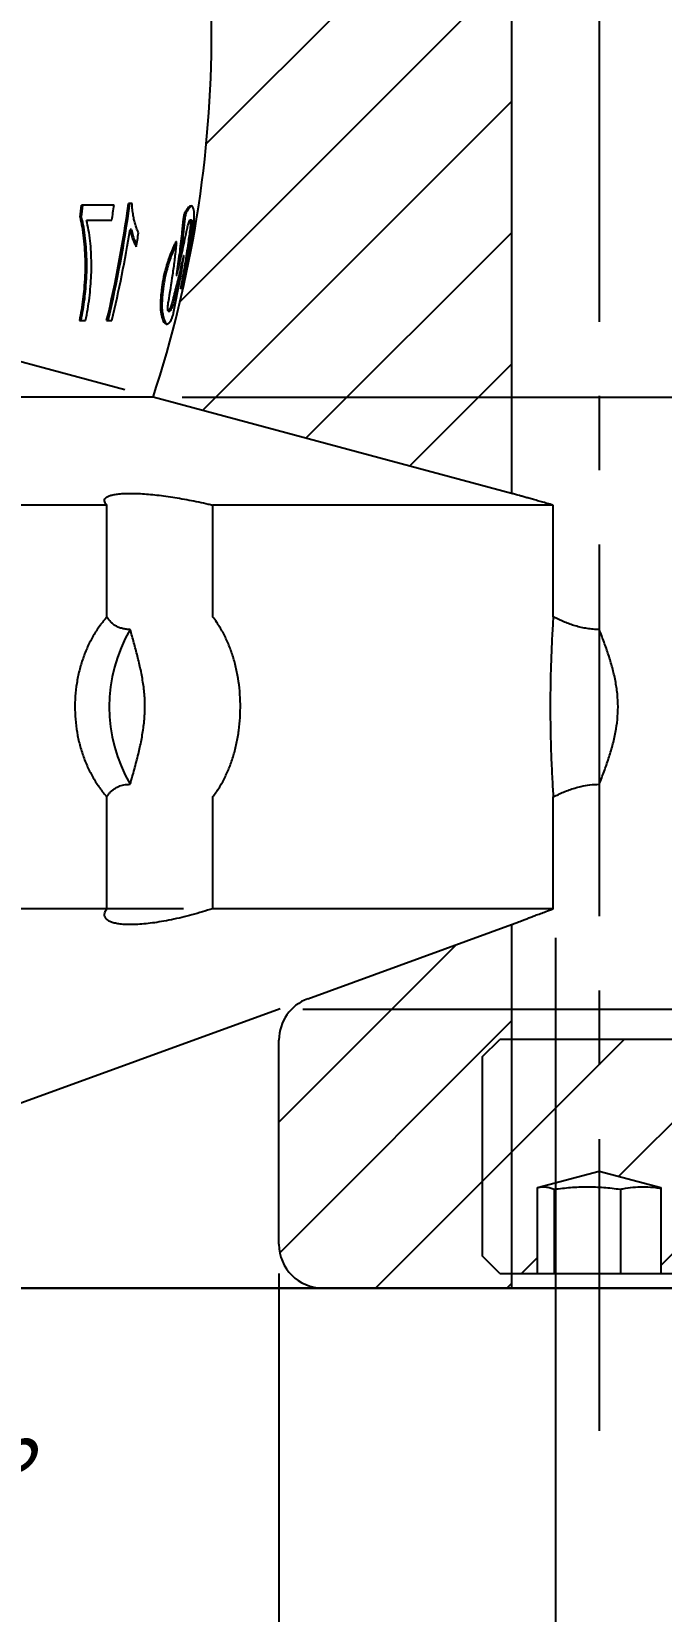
# Model space of a CAD drawing. Header units: millimetres. Extents: x 8 to 867, y 8 to 585.
# Drawn here: x 382.3 to 403.8, y 149.5 to 203.5 of the extents above; entities that cross this region are included whole.
import ezdxf

# ---------------------------------------------------------------- set-up
doc = ezdxf.new("R2010")
doc.units = ezdxf.units.MM
doc.linetypes.add('CENTERX2', pattern=[20.32, 12.7, -2.54, 2.54, -2.54])
for name, color, linetype in [('CENTERLINE', 4, 'CENTERX2'), ('DIMENSIONS', 2, 'Continuous'), ('HATCH', 3, 'Continuous')]:
    doc.layers.add(name, color=color, linetype=linetype)
doc.layers.add('OUTLINE', color=7, linetype='Continuous', lineweight=25)
doc.styles.add('SLDTEXTSTYLE0', font='TXT', dxfattribs={"width": 0.75})
doc.dimstyles.new('SLDDIMSTYLE12', dxfattribs={"dimtxt": 3.5, "dimasz": 2, "dimexe": 0, "dimexo": 0.0625, "dimgap": 0.875, "dimtad": 1, "dimrnd": 1e-09, "dimzin": 12, "dimdsep": 46, "dimtxsty": 'SLDTEXTSTYLE0', "dimsah": 1, "dimcen": 0.09, "dimadec": 0, "dimazin": 3, "dimtol": 1, "dimtp": 0.02, "dimtfac": 1, "dimtofl": 0, "dimtmove": 0, "dimatfit": 3, "dimfxl": 0, "dimfrac": 2, "dimtolj": 1, "dimarcsym": 0})
doc.dimstyles.new('SLDDIMSTYLE14', dxfattribs={"dimtxt": 3.5, "dimasz": 2, "dimexe": 0, "dimexo": 0.0625, "dimgap": 0.875, "dimtad": 1, "dimdec": 1, "dimrnd": 1e-09, "dimzin": 12, "dimdsep": 46, "dimtxsty": 'SLDTEXTSTYLE0', "dimsah": 1, "dimcen": 0.09, "dimadec": 0, "dimazin": 3, "dimtol": 1, "dimtp": 0.02, "dimtm": 0.02, "dimtfac": 1, "dimtofl": 0, "dimtmove": 0, "dimatfit": 3, "dimfxl": 0, "dimfrac": 2, "dimtolj": 1, "dimarcsym": 0})
doc.dimstyles.new('SLDDIMSTYLE2', dxfattribs={"dimtxt": 3.5, "dimasz": 2, "dimexe": 0, "dimexo": 0.0625, "dimgap": 0.875, "dimtad": 1, "dimrnd": 1e-09, "dimzin": 12, "dimdsep": 46, "dimtxsty": 'SLDTEXTSTYLE0', "dimsah": 1, "dimcen": 0.09, "dimadec": 0, "dimazin": 3, "dimtfac": 1, "dimtofl": 0, "dimtmove": 0, "dimatfit": 3, "dimfxl": 0, "dimfrac": 2, "dimtolj": 1, "dimtzin": 12, "dimarcsym": 0})
doc.dimstyles.new('SLDDIMSTYLE3', dxfattribs={"dimtxt": 3.5, "dimasz": 2, "dimexe": 0, "dimexo": 0.0625, "dimgap": 0.875, "dimtad": 1, "dimrnd": 1e-09, "dimzin": 12, "dimdsep": 46, "dimtxsty": 'SLDTEXTSTYLE0', "dimsah": 1, "dimcen": 0.09, "dimadec": 0, "dimazin": 3, "dimtol": 1, "dimtp": 0.05, "dimtm": 0.05, "dimtfac": 1, "dimtofl": 0, "dimtmove": 0, "dimatfit": 3, "dimfxl": 0, "dimfrac": 2, "dimtolj": 1, "dimarcsym": 0})
doc.dimstyles.new('SLDDIMSTYLE9', dxfattribs={"dimtxt": 3.5, "dimasz": 2, "dimexe": 0, "dimexo": 0.0625, "dimgap": 0.875, "dimtad": 1, "dimdec": 4, "dimzin": 12, "dimdsep": 46, "dimtxsty": 'SLDTEXTSTYLE0', "dimsah": 1, "dimcen": 0.09, "dimazin": 3, "dimtfac": 1, "dimtofl": 0, "dimtmove": 0, "dimatfit": 3, "dimfxl": 0, "dimfrac": 2, "dimtolj": 1, "dimtzin": 12, "dimarcsym": 0})

# ---------------------------------------------------------------- blocks, each defined once
blk = doc.blocks.new('_D_19')
at = {"layer": 'DIMENSIONS'}
for p, q in [((398.521, 191.029), (473.701, 191.029)), ((471.701, 160.579), (471.701, 191.029)), ((431.209, 160.579), (473.701, 160.579))]:
    blk.add_line(p, q, dxfattribs=at)
for points in [[(471.701, 191.029), (471.201, 189.029), (472.201, 189.029)], [(471.701, 160.579), (472.201, 162.579), (471.201, 162.579)]]:
    blk.add_solid(points, dxfattribs=at)
at = {"layer": 'DIMENSIONS', "attachment_point": 1, "rotation": 90, "style": 'SLDTEXTSTYLE0'}
for s, insert, char_height in [('0,02', (464.238, 179.86), 2.5), ('0', (468.202, 179.86), 2.5), ('+', (464.238, 177.842), 2.5), ('30,45', (467.19, 165.284), 3.5)]:
    blk.add_mtext(s, dxfattribs=dict(at, insert=insert, char_height=char_height))
blk = doc.blocks.new('_D_20')
at = {"layer": 'DIMENSIONS'}
for p, q in [((391.581, 170.109), (465.701, 170.109)), ((463.701, 170.109), (463.701, 160.579)), ((355.209, 160.579), (465.701, 160.579)), ((463.701, 160.579), (463.701, 139.248))]:
    blk.add_line(p, q, dxfattribs=at)
for points in [[(463.701, 170.109), (463.201, 168.109), (464.201, 168.109)], [(463.701, 160.579), (464.201, 162.579), (463.201, 162.579)]]:
    blk.add_solid(points, dxfattribs=at)
at = {"layer": 'DIMENSIONS', "attachment_point": 1, "rotation": 90, "style": 'SLDTEXTSTYLE0'}
for s, insert, char_height in [('0,02', (456.238, 152.825), 2.5), ('0', (460.202, 152.825), 2.5), ('+', (456.238, 150.807), 2.5), ('9,53', (459.19, 140.836), 3.5)]:
    blk.add_mtext(s, dxfattribs=dict(at, insert=insert, char_height=char_height))
blk = doc.blocks.new('_D_23')
at = {"layer": 'DIMENSIONS'}
for p, q in [((317.659, 161.079), (317.659, 140.12)), ((390.759, 161.079), (390.759, 140.12)), ((317.659, 142.12), (390.759, 142.12))]:
    blk.add_line(p, q, dxfattribs=at)
for points in [[(317.659, 142.12), (319.659, 141.62), (319.659, 142.62)], [(390.759, 142.12), (388.759, 142.62), (388.759, 141.62)]]:
    blk.add_solid(points, dxfattribs=at)
at = {"layer": 'DIMENSIONS', "attachment_point": 1, "style": 'SLDTEXTSTYLE0'}
for s, insert, char_height in [('%%c', (342.44, 146.632), 3.5), ('73,1', (347.715, 146.632), 3.5), ('±0,02', (358.055, 145.619), 2.5)]:
    blk.add_mtext(s, dxfattribs=dict(at, insert=insert, char_height=char_height))
blk = doc.blocks.new('_D_28')
at = {"layer": 'DIMENSIONS'}
for p, q in [((308.209, 172.548), (308.209, 131.355)), ((400.209, 172.548), (400.209, 131.355)), ((308.209, 133.355), (400.209, 133.355))]:
    blk.add_line(p, q, dxfattribs=at)
for points in [[(308.209, 133.355), (310.209, 132.855), (310.209, 133.855)], [(400.209, 133.355), (398.209, 133.855), (398.209, 132.855)]]:
    blk.add_solid(points, dxfattribs=at)
at = {"layer": 'DIMENSIONS', "char_height": 3.5, "attachment_point": 1, "style": 'SLDTEXTSTYLE0'}
for s, insert in [('%%c', (348.987, 137.866)), ('92', (354.263, 137.866))]:
    blk.add_mtext(s, dxfattribs=dict(at, insert=insert))
blk = doc.blocks.new('_D_30')
at = {"layer": 'DIMENSIONS'}
for p, q in [((435.589, 429.833), (473.701, 429.833)), ((471.701, 429.833), (471.701, 191.029)), ((387.456, 191.029), (473.701, 191.029))]:
    blk.add_line(p, q, dxfattribs=at)
for points in [[(471.701, 429.833), (471.201, 427.833), (472.201, 427.833)], [(471.701, 191.029), (472.201, 193.029), (471.201, 193.029)]]:
    blk.add_solid(points, dxfattribs=at)
at = {"layer": 'DIMENSIONS', "attachment_point": 1, "rotation": 90, "style": 'SLDTEXTSTYLE0'}
for s, insert, char_height in [('±0,05', (468.202, 312.933), 2.5), ('238,8', (467.19, 300.006), 3.5)]:
    blk.add_mtext(s, dxfattribs=dict(at, insert=insert, char_height=char_height))
blk = doc.blocks.new('_D_38')
at = {"layer": 'DIMENSIONS'}
for p, q in [((278.209, 162.579), (278.209, 120.231)), ((430.209, 162.579), (430.209, 120.231)), ((278.209, 122.231), (430.209, 122.231))]:
    blk.add_line(p, q, dxfattribs=at)
for points in [[(278.209, 122.231), (280.209, 121.731), (280.209, 122.731)], [(430.209, 122.231), (428.209, 122.731), (428.209, 121.731)]]:
    blk.add_solid(points, dxfattribs=at)
at = {"layer": 'DIMENSIONS', "char_height": 3.5, "attachment_point": 1, "style": 'SLDTEXTSTYLE0'}
for s, insert in [('%%c', (347.694, 126.743)), ('152', (352.969, 126.743))]:
    blk.add_mtext(s, dxfattribs=dict(at, insert=insert))
blk = doc.blocks.new('_D_42')
at = {"layer": 'DIMENSIONS'}
for p, q in [((387.493, 173.548), (368.208, 173.548)), ((390.806, 170.126), (370.138, 162.603))]:
    blk.add_line(p, q, dxfattribs=at)
for start, end in [(180, 200), (200, 229.9167)]:
    blk.add_arc((400.209, 173.548), 30, start, end, dxfattribs=at)
for points in [[(370.208, 173.548), (369.775, 171.533), (370.775, 171.566)], [(372.018, 163.288), (371.872, 165.344), (370.921, 165.033)]]:
    blk.add_solid(points, dxfattribs=at)
at = {"layer": 'DIMENSIONS', "insert": (379.226, 158.656), "char_height": 3.5, "attachment_point": 1, "rotation": 313.2257, "style": 'SLDTEXTSTYLE0'}
blk.add_mtext('20°', dxfattribs=at)
blk = doc.blocks.new('_D_45')
at = {"layer": 'DIMENSIONS'}
blk.add_line((385.49, 191.288), (363.906, 197.071), dxfattribs=at)
for start, end in [(137.3608, 165), (165, 180)]:
    blk.add_arc((386.456, 191.029), 21.345, start, end, dxfattribs=at)
for points in [[(365.838, 196.553), (364.922, 194.706), (365.899, 194.493)], [(365.11, 191.029), (365.703, 193.003), (364.704, 193.05)]]:
    blk.add_solid(points, dxfattribs=at)
at = {"layer": 'DIMENSIONS', "insert": (362.907, 202.274), "char_height": 3.5, "attachment_point": 1, "rotation": 56.7236, "style": 'SLDTEXTSTYLE0'}
blk.add_mtext('15°', dxfattribs=at)

msp = doc.modelspace()

# ---------------------------------------------------------------- hatches: boundary and pattern name
at = {"layer": 'HATCH'}
h = msp.add_hatch(dxfattribs=at)
h.set_pattern_fill('ANSI31', color=256, angle=3e-322, style=0)
edge = h.paths.add_edge_path(flags=0)
edge.add_line((387.88485, 217.24148), (387.83474, 217.24148))
edge.add_line((387.83474, 217.24148), (388.37067, 209.18313))
edge.add_arc((348.45884, 206.52876), 40, 0, 3.804903, ccw=False)
edge.add_line((388.45884, 206.52876), (388.45884, 203.52876))
edge.add_arc((348.45884, 203.52876), 40, 341.790043, 360, ccw=False)
edge.add_line((386.45555, 191.02876), (398.70884, 187.7455))
edge.add_line((398.70884, 187.7455), (398.70884, 233.22876))
edge.add_line((398.70884, 233.22876), (386.7715, 233.22876))
edge.add_line((386.7715, 233.22876), (387.30967, 225.1366))
edge.add_line((387.30967, 225.1366), (387.35978, 225.1366))
edge.add_line((387.35978, 225.1366), (387.51353, 222.82478))
edge.add_line((387.51353, 222.82478), (387.46342, 222.82478))
edge.add_line((387.46342, 222.82478), (387.71036, 219.11172))
edge.add_line((387.71036, 219.11172), (387.76047, 219.11172))
edge.add_line((387.76047, 219.11172), (387.88485, 217.24148))
h = msp.add_hatch(dxfattribs=at)
h.set_pattern_fill('ANSI31', color=256, angle=3e-322, style=0)
edge = h.paths.add_edge_path(flags=0)
edge.add_line((398.70884, 173.00232), (391.74581, 170.46799))
edge.add_arc((392.25884, 169.05845), 1.5, 110, 180)
edge.add_line((390.75884, 169.05845), (390.75884, 162.07876))
edge.add_arc((392.25884, 162.07876), 1.5, 180, 270)
edge.add_line((392.25884, 160.57876), (398.70884, 160.57876))
edge.add_line((398.70884, 160.57876), (398.70884, 173.00232))
h = msp.add_hatch(dxfattribs=at)
h.set_pattern_fill('ANSI31', color=256, style=0)
h.paths.add_polyline_path([(397.70884, 168.47876), (397.70884, 161.67876), (398.30884, 161.07876), (399.60295, 161.07876), (399.60295, 164.01449), (401.70884, 164.57876), (403.81473, 164.01449), (403.81473, 161.07876), (405.10884, 161.07876), (405.70884, 161.67876), (405.70884, 168.47876), (405.10884, 169.07876), (398.30884, 169.07876)], flags=0)

# ---------------------------------------------------------------- linework, layer by layer
at = {"layer": 'CENTERLINE'}
msp.add_line((401.70884, 429.83342), (401.70884, 155.70133), dxfattribs=at)
at = {"layer": 'OUTLINE'}
for p, q in [((398.70884, 233.22876), (398.70884, 187.7455)), ((388.45884, 203.52876), (388.45884, 206.52875)), ((385.7357, 197.64876), (385.61682, 197.64876)), ((383.95796, 197.18241), (384.00261, 197.18241)), ((385.12081, 197.59748), (384.01479, 197.59748)), ((384.17811, 197.08465), (385.04739, 197.08465)), ((385.71559, 196.76575), (385.6682, 196.76575)), ((387.77466, 197.08364), (387.72278, 197.08364)), ((387.06678, 195.8385), (387.01689, 195.8385)), ((387.50002, 195.80283), (387.4813, 195.80283)), ((387.28513, 195.24399), (387.25552, 195.24399)), ((384.09725, 194.7361), (384.14329, 194.7361)), ((386.97379, 193.97742), (387.02726, 193.97742)), ((383.93708, 193.64876), (384.14781, 193.64876)), ((384.86928, 193.64876), (385.04833, 193.64876)), ((386.45555, 191.02876), (354.30884, 191.02876)), ((398.70884, 187.7455), (386.45555, 191.02876)), ((384.87833, 187.34358), (354.20884, 187.34358)), ((384.87833, 183.52297), (384.87833, 187.34358)), ((400.13779, 187.34358), (388.49269, 187.34358)), ((388.49269, 187.34358), (388.49269, 183.52297)), ((400.13779, 183.52297), (400.13779, 187.34358)), ((401.70884, 183.09168), (401.70884, 177.80017)), ((384.87833, 173.54828), (384.87833, 177.36888)), ((388.49269, 177.36888), (388.49269, 173.54828)), ((400.13779, 173.54828), (400.13779, 177.36888)), ((384.87833, 173.54828), (354.20884, 173.54828)), ((400.13779, 173.54828), (388.49269, 173.54828)), ((391.74581, 170.46798), (398.70884, 173.00232)), ((398.70884, 173.00232), (398.70884, 160.57875)), ((390.75884, 162.07876), (390.75884, 169.05844)), ((397.70884, 168.47876), (398.30884, 169.07875)), ((405.10884, 169.07875), (398.30884, 169.07875)), ((397.70884, 168.47876), (397.70884, 161.67876)), ((399.60295, 164.01448), (401.70884, 164.57876)), ((401.70884, 164.57876), (403.81473, 164.01448)), ((399.60295, 161.07876), (399.60295, 164.01448)), ((400.17096, 163.95996), (400.17096, 161.07876)), ((402.43194, 163.95996), (402.43194, 161.07876)), ((403.81473, 164.01448), (403.81473, 161.07876)), ((398.30884, 161.07876), (397.70884, 161.67876)), ((398.30884, 161.07876), (399.60295, 161.07876)), ((399.60295, 161.07876), (400.17096, 161.07876)), ((400.17096, 161.07876), (402.43194, 161.07876)), ((402.43194, 161.07876), (403.81473, 161.07876)), ((403.81473, 161.07876), (405.10884, 161.07876)), ((392.25884, 160.57875), (361.55853, 160.57875)), ((398.70884, 160.57875), (392.25884, 160.57875)), ((404.70884, 160.57875), (398.70884, 160.57875))]:
    msp.add_line(p, q, dxfattribs=at)
for centre, radius, start, end in [((348.45884, 203.52876), 40, 341.790043, 0), ((343.30019, 203.48726), 42.71751, 346.684357, 352.144397), ((343.29266, 203.4873), 42.77148, 346.701408, 352.154313), ((339.38388, 203.49738), 45.01919, 351.936371, 352.469553), ((339.354, 203.49956), 45.09328, 351.946911, 352.479204), ((342.01949, 203.50654), 43.50449, 351.511305, 352.193588), ((343.74208, 203.48336), 42.46087, 346.607788, 350.897148), ((344.26337, 203.51805), 42.25888, 349.994667, 350.644902), ((390.19897, 180.44593), 5.24075, 149.679114, 210.320886), ((392.25884, 169.05845), 1.5, 110, 180), ((392.25884, 162.07876), 1.5, 180, 270)]:
    msp.add_arc(centre, radius, start, end, dxfattribs=at)
for points, knots in [([(385.9602, 196.64876), (385.94064, 196.69091), (385.90141, 196.77548), (385.85214, 196.92248), (385.81075, 197.0801), (385.77685, 197.24749), (385.74813, 197.43286), (385.73987, 197.57633), (385.7357, 197.64876)], [0, 0, 0, 0, 0.179256657, 0.359684145, 0.515457163, 0.67242394, 0.834633504, 1, 1, 1, 1]), ([(383.95796, 197.18241), (383.98418, 197.06938), (384.03683, 196.84237), (384.08614, 196.46217), (384.12049, 196.06044), (384.13551, 195.63373), (384.13021, 195.19209), (384.10826, 194.88835), (384.09725, 194.7361)], [0, 0, 0, 0, 0.156330143, 0.313969546, 0.483444949, 0.653646451, 0.82638118, 1, 1, 1, 1]), ([(384.00261, 197.18241), (384.02889, 197.06947), (384.08168, 196.84264), (384.13123, 196.46258), (384.16584, 196.06089), (384.18112, 195.63409), (384.17606, 195.1923), (384.15423, 194.88842), (384.14329, 194.7361)], [0, 0, 0, 0, 0.15625644, 0.31382311, 0.48332896, 0.6535654, 0.8263387, 1, 1, 1, 1]), ([(387.55046, 197.37062), (387.54538, 197.36066), (387.53522, 197.34072), (387.51868, 197.28551), (387.5037, 197.21898), (387.49178, 197.14962), (387.48705, 197.10705), (387.48486, 197.08732)], [0, 0, 0, 0, 0.20638897, 0.412842, 0.6173887, 0.82263699, 1, 1, 1, 1]), ([(387.60042, 197.37062), (387.59533, 197.36065), (387.58516, 197.34071), (387.56861, 197.28545), (387.55363, 197.21888), (387.54173, 197.14954), (387.53702, 197.10702), (387.53484, 197.08732)], [0, 0, 0, 0, 0.20664085, 0.41334649, 0.61791672, 0.82293769, 1, 1, 1, 1]), ([(387.86562, 197.20715), (387.86473, 197.24982), (387.86295, 197.33513), (387.85033, 197.43302), (387.83008, 197.507), (387.80171, 197.55319), (387.76599, 197.57172), (387.72305, 197.56365), (387.6724, 197.52748), (387.61519, 197.46563), (387.57189, 197.40208), (387.55046, 197.37062)], [0, 0, 0, 0, 0.10967647, 0.21935048, 0.33221804, 0.44508451, 0.55458175, 0.66407945, 0.77678997, 0.88950117, 1, 1, 1, 1]), ([(387.77835, 197.56028), (387.77628, 197.55995), (387.75971, 197.55728), (387.72159, 197.52544), (387.66494, 197.46553), (387.6217, 197.40193), (387.60042, 197.37062)], [0, 0, 0, 0, 0.04579747, 0.36710548, 0.68841673, 1, 1, 1, 1]), ([(387.75676, 196.22684), (387.77347, 196.33326), (387.80659, 196.5442), (387.84001, 196.81227), (387.86191, 197.04223), (387.86437, 197.15167), (387.86562, 197.20715)], [0, 0, 0, 0, 0.25560818, 0.50661765, 0.7498571, 1, 1, 1, 1]), ([(384.14781, 193.64876), (384.17422, 193.77905), (384.22705, 194.03971), (384.2808, 194.42992), (384.32118, 194.81911), (384.34627, 195.2137), (384.35252, 195.60671), (384.33946, 195.99881), (384.30747, 196.38085), (384.25721, 196.74893), (384.20428, 196.97358), (384.17811, 197.08465)], [0, 0, 0, 0, 0.10492445, 0.20990086, 0.31742087, 0.4249137, 0.53895015, 0.65299272, 0.76954953, 0.88606089, 1, 1, 1, 1]), ([(385.6682, 196.76575), (385.68288, 196.69926), (385.71225, 196.56632), (385.76754, 196.41364), (385.82133, 196.27746), (385.8601, 196.20989), (385.87956, 196.176)], [0, 0, 0, 0, 0.27064001, 0.54118815, 0.76984826, 1, 1, 1, 1]), ([(385.71559, 196.76575), (385.7303, 196.69925), (385.75971, 196.56627), (385.81538, 196.41456), (385.85782, 196.30324), (385.88406, 196.25625), (385.89109, 196.24365)], [0, 0, 0, 0, 0.316794974, 0.633486517, 0.901743635, 1, 1, 1, 1]), ([(387.48486, 197.08732), (387.46946, 196.93338), (387.43094, 196.54845), (387.35687, 195.93367), (387.28931, 195.47392), (387.25552, 195.24399)], [0, 0, 0, 0, 0.24989513, 0.62487358, 1, 1, 1, 1]), ([(387.28085, 195.25854), (387.33768, 195.49838), (387.42295, 195.85818), (387.52762, 196.33944), (387.57725, 196.58053), (387.60207, 196.70107)], [0, 0, 0, 0, 0.499904918, 0.749943609, 1, 1, 1, 1]), ([(387.53484, 197.08732), (387.51944, 196.93339), (387.48093, 196.54848), (387.42073, 196.03944), (387.36924, 195.68517), (387.35115, 195.56076)], [0, 0, 0, 0, 0.3018707, 0.75484525, 1, 1, 1, 1]), ([(387.71996, 196.77425), (387.69878, 196.61666), (387.64581, 196.22259), (387.5479, 195.59326), (387.46177, 195.12271), (387.4187, 194.88738)], [0, 0, 0, 0, 0.2498858, 0.62486535, 1, 1, 1, 1]), ([(387.77045, 196.77425), (387.74929, 196.61666), (387.69641, 196.2226), (387.60467, 195.62978), (387.5255, 195.19562), (387.48923, 194.9967)], [0, 0, 0, 0, 0.26528998, 0.66337954, 1, 1, 1, 1]), ([(387.60207, 196.70107), (387.61389, 196.75607), (387.63754, 196.86617), (387.6738, 196.99332), (387.70474, 197.0714), (387.72716, 197.09244), (387.7392, 197.05791), (387.73999, 196.97293), (387.73176, 196.86959), (387.72282, 196.79735), (387.71996, 196.77425)], [0, 0, 0, 0, 0.14052564, 0.2813661, 0.41651891, 0.54793574, 0.6769355, 0.80637099, 0.93806031, 1, 1, 1, 1]), ([(387.77317, 197.08062), (387.7741, 197.08159), (387.78237, 197.09024), (387.78901, 197.0546), (387.79056, 196.97383), (387.78218, 196.86937), (387.77328, 196.79723), (387.77045, 196.77425)], [0, 0, 0, 0, 0.034837841, 0.310632535, 0.587320859, 0.86854505, 1, 1, 1, 1]), ([(386.9834, 194.28672), (387.03473, 194.60034), (387.11175, 195.07086), (387.19611, 195.70059), (387.2328, 196.01619), (387.25115, 196.174)], [0, 0, 0, 0, 0.49980887, 0.74988037, 1, 1, 1, 1]), ([(387.21824, 196.31509), (387.20192, 196.28132), (387.16927, 196.21377), (387.10254, 196.06145), (387.05089, 195.927), (387.01689, 195.8385)], [0, 0, 0, 0, 0.25469518, 0.50939815, 1, 1, 1, 1]), ([(387.25921, 196.29618), (387.24586, 196.26853), (387.21618, 196.20706), (387.15249, 196.06147), (387.10081, 195.92704), (387.06678, 195.8385)], [0, 0, 0, 0, 0.218200206, 0.485060819, 1, 1, 1, 1]), ([(387.25115, 196.174), (387.25417, 196.19922), (387.26023, 196.24972), (387.26051, 196.30728), (387.25402, 196.34093), (387.24188, 196.34823), (387.22896, 196.33512), (387.22067, 196.31964), (387.21824, 196.31509)], [0, 0, 0, 0, 0.19708888, 0.39470133, 0.5787302, 0.75511364, 0.92795617, 1, 1, 1, 1]), ([(387.67231, 195.77237), (387.68025, 195.81144), (387.69575, 195.88771), (387.71788, 196.00398), (387.73869, 196.11859), (387.75067, 196.19038), (387.75676, 196.22684)], [0, 0, 0, 0, 0.2535706, 0.49501276, 0.74351729, 1, 1, 1, 1]), ([(387.01689, 195.8385), (387.00374, 195.80117), (386.97744, 195.72653), (386.92563, 195.56574), (386.88874, 195.43435), (386.86428, 195.34721)], [0, 0, 0, 0, 0.25191753, 0.50384006, 1, 1, 1, 1]), ([(387.06678, 195.8385), (387.05364, 195.80119), (387.02736, 195.72659), (386.97556, 195.56582), (386.93868, 195.4344), (386.91421, 195.34721)], [0, 0, 0, 0, 0.25183885, 0.50367893, 1, 1, 1, 1]), ([(387.4813, 195.80283), (387.45395, 195.68226), (387.38556, 195.38081), (387.2695, 194.89954), (387.17612, 194.53977), (387.12942, 194.35986)], [0, 0, 0, 0, 0.2499389, 0.62492773, 1, 1, 1, 1]), ([(387.1696, 193.97383), (387.23137, 194.28015), (387.32404, 194.73972), (387.43035, 195.35489), (387.47833, 195.66321), (387.50233, 195.81738)], [0, 0, 0, 0, 0.49981946, 0.7498881, 1, 1, 1, 1]), ([(387.40999, 194.74614), (387.4186, 194.76939), (387.43584, 194.81591), (387.46891, 194.92148), (387.50884, 195.06359), (387.55589, 195.24846), (387.60454, 195.45608), (387.64367, 195.63456), (387.66602, 195.7421), (387.67231, 195.77237)], [0, 0, 0, 0, 0.12293197, 0.24586729, 0.41703486, 0.58824754, 0.76040115, 0.93257882, 1, 1, 1, 1]), ([(387.50233, 195.81738), (387.50352, 195.82665), (387.50593, 195.84523), (387.50649, 195.86346), (387.50459, 195.87058), (387.50081, 195.86757), (387.49567, 195.85585), (387.48953, 195.83628), (387.4846, 195.81718), (387.48189, 195.8054), (387.4813, 195.80283)], [0, 0, 0, 0, 0.15212465, 0.30491245, 0.44096377, 0.56717892, 0.69553335, 0.82445106, 0.96172572, 1, 1, 1, 1]), ([(386.78337, 194.96627), (386.77501, 194.9103), (386.7582, 194.79775), (386.73484, 194.6085), (386.71534, 194.40254), (386.70621, 194.20832), (386.70766, 194.04952), (386.71689, 193.9763), (386.72156, 193.93924)], [0, 0, 0, 0, 0.12735947, 0.25610083, 0.45261413, 0.65488982, 0.82535078, 1, 1, 1, 1]), ([(386.83341, 194.96627), (386.82507, 194.9103), (386.80831, 194.79776), (386.78503, 194.60856), (386.76564, 194.4027), (386.75662, 194.2085), (386.75817, 194.04961), (386.76747, 193.97633), (386.77217, 193.93924)], [0, 0, 0, 0, 0.12728299, 0.25594877, 0.45230468, 0.65441392, 0.82510786, 1, 1, 1, 1]), ([(386.86428, 195.34721), (386.85604, 195.31562), (386.83956, 195.25244), (386.81028, 195.12341), (386.79407, 195.02875), (386.78337, 194.96627)], [0, 0, 0, 0, 0.25361112, 0.50731173, 1, 1, 1, 1]), ([(386.91421, 195.34721), (386.90598, 195.31562), (386.88951, 195.25245), (386.86026, 195.12341), (386.84409, 195.02875), (386.83341, 194.96627)], [0, 0, 0, 0, 0.25362299, 0.50731854, 1, 1, 1, 1]), ([(387.43011, 195.36174), (387.39351, 195.20769), (387.31398, 194.87304), (387.22721, 194.53974), (387.18038, 194.35986)], [0, 0, 0, 0, 0.4603253, 1, 1, 1, 1]), ([(387.25552, 195.24399), (387.25427, 195.23459), (387.25178, 195.21575), (387.25143, 195.19677), (387.25377, 195.18886), (387.25811, 195.19111), (387.26384, 195.2019), (387.27058, 195.22051), (387.27644, 195.24066), (387.27976, 195.25415), (387.28085, 195.25854)], [0, 0, 0, 0, 0.14941615, 0.29949939, 0.43249051, 0.55448934, 0.67804737, 0.8030338, 0.93578396, 1, 1, 1, 1]), ([(384.09725, 194.7361), (384.08598, 194.61968), (384.06303, 194.38266), (384.00817, 194.01866), (383.9608, 193.77223), (383.93708, 193.64876)], [0, 0, 0, 0, 0.32508304, 0.66185986, 1, 1, 1, 1]), ([(384.14329, 194.7361), (384.13207, 194.61968), (384.10923, 194.38268), (384.0545, 194.01868), (384.00723, 193.77223), (383.98354, 193.64876)], [0, 0, 0, 0, 0.32509647, 0.661858, 1, 1, 1, 1]), ([(387.4187, 194.88738), (387.41389, 194.8608), (387.40426, 194.80756), (387.39689, 194.75073), (387.39794, 194.73736), (387.39844, 194.73096)], [0, 0, 0, 0, 0.34196188, 0.68515096, 1, 1, 1, 1]), ([(387.40063, 194.73217), (387.40175, 194.73175), (387.40376, 194.73101), (387.40808, 194.7415), (387.40999, 194.74614)], [0, 0, 0, 0, 0.55742941, 1, 1, 1, 1]), ([(386.72156, 193.93924), (386.73096, 193.889), (386.74984, 193.78819), (386.78413, 193.67568), (386.82273, 193.59292), (386.87111, 193.53545), (386.92063, 193.52292), (386.96904, 193.54226), (386.9948, 193.5653), (387.00768, 193.57681)], [0, 0, 0, 0, 0.14813474, 0.29727646, 0.44258486, 0.58890083, 0.79294999, 0.89647345, 1, 1, 1, 1]), ([(386.77217, 193.93924), (386.78165, 193.88897), (386.80066, 193.78808), (386.83509, 193.67507), (386.87406, 193.59384), (386.91242, 193.54256), (386.94051, 193.53966), (386.95232, 193.53844)], [0, 0, 0, 0, 0.21308416, 0.42761793, 0.63670523, 0.84724246, 1, 1, 1, 1]), ([(387.12942, 194.35986), (387.12172, 194.33152), (387.10631, 194.27485), (387.08221, 194.19619), (387.05822, 194.12586), (387.02828, 194.04893), (386.99588, 193.98621), (386.96912, 193.96953), (386.95597, 194.00665), (386.95658, 194.09091), (386.96782, 194.19218), (386.97956, 194.26343), (386.9834, 194.28672)], [0, 0, 0, 0, 0.07303296, 0.14601926, 0.21929978, 0.29255979, 0.42956847, 0.55816307, 0.68176519, 0.80654169, 0.93675668, 1, 1, 1, 1]), ([(387.18038, 194.35986), (387.17269, 194.33154), (387.1573, 194.27491), (387.13326, 194.19635), (387.10928, 194.12595), (387.07951, 194.04972), (387.04856, 193.98725), (387.03362, 193.98343), (387.0272, 193.98178)], [0, 0, 0, 0, 0.13699681, 0.27391925, 0.41136676, 0.54878932, 0.80613237, 1, 1, 1, 1]), ([(387.08955, 193.69513), (387.09425, 193.70605), (387.10364, 193.72788), (387.12184, 193.78442), (387.14081, 193.85165), (387.15737, 193.91783), (387.16604, 193.95753), (387.1696, 193.97383)], [0, 0, 0, 0, 0.20798534, 0.41588819, 0.62681839, 0.84685953, 1, 1, 1, 1]), ([(387.00768, 193.57681), (387.01442, 193.58409), (387.02788, 193.59864), (387.05481, 193.635), (387.07591, 193.67152), (387.08955, 193.69513)], [0, 0, 0, 0, 0.26120621, 0.52241445, 1, 1, 1, 1]), ([(384.87833, 187.34358), (384.85603, 187.36937), (384.81137, 187.42102), (384.79101, 187.49152), (384.8054, 187.55574), (384.85967, 187.61192), (384.95136, 187.65949), (385.07872, 187.69722), (385.24055, 187.72433), (385.43248, 187.74104), (385.65176, 187.74725), (385.89562, 187.74273), (386.15915, 187.72834), (386.4411, 187.70426), (386.73831, 187.6706), (387.04646, 187.62828), (387.3645, 187.57757), (387.68894, 187.5188), (388.01561, 187.45285), (388.2841, 187.39348), (388.44109, 187.35592), (388.49269, 187.34358)], [0, 0, 0, 0, 0.055491874, 0.111152638, 0.166635425, 0.222250029, 0.278047804, 0.33365298, 0.387749697, 0.442027441, 0.496120263, 0.548782034, 0.601614341, 0.654279498, 0.706844362, 0.759573546, 0.812146383, 0.865926852, 0.919871184, 0.973660454, 1, 1, 1, 1]), ([(400.13779, 187.34358), (400.06855, 187.36276), (399.93008, 187.40113), (399.73482, 187.45554), (399.55048, 187.50713), (399.38127, 187.55468), (399.22969, 187.59742), (399.09497, 187.63555), (398.97771, 187.66884), (398.88126, 187.69628), (398.80662, 187.71756), (398.75227, 187.73309), (398.71829, 187.7428), (398.70909, 187.74541), (398.70886, 187.74549), (398.70884, 187.7455)], [0, 0, 0, 0, 0.0821578, 0.16431428, 0.24879603, 0.3332757, 0.41552683, 0.49777708, 0.58255123, 0.66732327, 0.74733459, 0.82734494, 0.90980894, 0.99227239, 1, 1, 1, 1]), ([(384.87833, 183.52297), (384.79452, 183.42343), (384.62664, 183.22405), (384.40675, 182.87984), (384.21405, 182.50798), (384.05475, 182.10858), (383.92957, 181.6886), (383.84058, 181.25316), (383.79056, 180.80754), (383.77873, 180.35779), (383.80523, 179.90944), (383.87099, 179.46843), (383.97338, 179.04008), (384.11102, 178.62894), (384.283, 178.24086), (384.48587, 177.88066), (384.68718, 177.5905), (384.82493, 177.43079), (384.87833, 177.36888)], [0, 0, 0, 0, 0.06402742, 0.12825767, 0.19228441, 0.25631712, 0.32055525, 0.38458711, 0.44848256, 0.51258232, 0.57647789, 0.64020874, 0.70414346, 0.76787617, 0.83171106, 0.89574821, 0.95958399, 1, 1, 1, 1]), ([(385.67509, 183.09168), (385.62747, 183.09326), (385.53223, 183.09642), (385.40167, 183.12128), (385.28173, 183.16049), (385.17572, 183.21297), (385.08447, 183.27514), (384.98043, 183.36838), (384.91587, 183.45423), (384.88193, 183.51639), (384.87833, 183.52297)], [0, 0, 0, 0, 0.11976334, 0.23953796, 0.36415705, 0.48880559, 0.6082128, 0.72763608, 0.97115356, 1, 1, 1, 1]), ([(385.67509, 177.80017), (385.72312, 177.9713), (385.81917, 178.31354), (385.95105, 178.81521), (386.06028, 179.30562), (386.13802, 179.78434), (386.18102, 180.26918), (386.17757, 180.75574), (386.12357, 181.23738), (386.03629, 181.71195), (385.92534, 182.1784), (385.80205, 182.63825), (385.71743, 182.94048), (385.67509, 183.09168)], [0, 0, 0, 0, 0.100535247, 0.201052987, 0.289863876, 0.379033347, 0.467926312, 0.556360525, 0.644778076, 0.733484347, 0.822423666, 0.911159587, 1, 1, 1, 1]), ([(388.49269, 177.36888), (388.56732, 177.46842), (388.71682, 177.66781), (388.90909, 178.01201), (389.07581, 178.38387), (389.21219, 178.78327), (389.31848, 179.20326), (389.39351, 179.6387), (389.43561, 180.08432), (389.44553, 180.53406), (389.42323, 180.98242), (389.36795, 181.42342), (389.28137, 181.85178), (389.16414, 182.26291), (389.0164, 182.65099), (388.84013, 183.01119), (388.66319, 183.30135), (388.54032, 183.46106), (388.49269, 183.52297)], [0, 0, 0, 0, 0.06402731, 0.12825781, 0.19228436, 0.25631715, 0.32055525, 0.3845872, 0.44848261, 0.51258238, 0.57647796, 0.64020877, 0.70414351, 0.76787623, 0.83171113, 0.8957482, 0.9595841, 1, 1, 1, 1]), ([(400.13779, 183.52297), (400.1313, 183.42343), (400.1183, 183.22404), (400.09877, 182.87984), (400.0804, 182.50798), (400.0642, 182.10858), (400.05084, 181.6886), (400.04097, 181.25316), (400.03536, 180.80754), (400.03402, 180.35779), (400.03698, 179.90944), (400.0444, 179.46844), (400.05558, 179.04008), (400.07, 178.62894), (400.08714, 178.24086), (400.10595, 177.88066), (400.12319, 177.5905), (400.13371, 177.43079), (400.13779, 177.36888)], [0, 0, 0, 0, 0.064027263, 0.128257639, 0.192284319, 0.256317123, 0.320555199, 0.384587102, 0.448482572, 0.512582366, 0.57647795, 0.640208889, 0.704143597, 0.767876301, 0.831711269, 0.895748337, 0.959584119, 1, 1, 1, 1]), ([(401.70884, 183.09168), (401.64011, 183.09326), (401.50265, 183.09642), (401.29589, 183.12128), (401.09066, 183.16049), (400.89148, 183.21297), (400.70172, 183.27514), (400.45914, 183.36838), (400.27323, 183.45423), (400.15076, 183.51639), (400.13779, 183.52297)], [0, 0, 0, 0, 0.11976127, 0.23953794, 0.36415729, 0.48880587, 0.60821267, 0.7276363, 0.97115362, 1, 1, 1, 1]), ([(401.70884, 177.80017), (401.76544, 177.9452), (401.87862, 178.23525), (402.03214, 178.6776), (402.16731, 179.12699), (402.27121, 179.57283), (402.33616, 180.01306), (402.35951, 180.45064), (402.3351, 180.89403), (402.26684, 181.34136), (402.16174, 181.78439), (402.02869, 182.22446), (401.87718, 182.66034), (401.76496, 182.94789), (401.70884, 183.09168)], [0, 0, 0, 0, 0.08522879, 0.170451289, 0.256365711, 0.342244917, 0.421043157, 0.499806288, 0.581736445, 0.663704855, 0.747341033, 0.831010137, 0.91550149, 1, 1, 1, 1]), ([(384.87833, 177.36888), (384.89507, 177.39758), (384.92831, 177.4546), (384.99483, 177.53471), (385.07415, 177.60885), (385.16845, 177.67493), (385.2937, 177.73749), (385.4572, 177.78895), (385.60192, 177.79641), (385.67509, 177.80017)], [0, 0, 0, 0, 0.12664992, 0.25157237, 0.37647836, 0.50434358, 0.63217541, 0.81401232, 1, 1, 1, 1]), ([(400.13779, 177.36888), (400.19532, 177.39759), (400.3096, 177.4546), (400.4906, 177.53471), (400.67936, 177.60885), (400.87745, 177.67493), (401.11339, 177.73749), (401.39087, 177.78895), (401.60205, 177.79641), (401.70884, 177.80017)], [0, 0, 0, 0, 0.12664863, 0.25157256, 0.37647863, 0.50434364, 0.63217628, 0.81401349, 1, 1, 1, 1]), ([(388.49269, 173.54828), (388.37676, 173.51115), (388.14492, 173.43691), (387.78923, 173.33652), (387.434, 173.24655), (387.08362, 173.1688), (386.74823, 173.10536), (386.43283, 173.05725), (386.14035, 173.02373), (385.87277, 173.00474), (385.63373, 173.00042), (385.42376, 173.00929), (385.24168, 173.03097), (385.09027, 173.06531), (384.96932, 173.11094), (384.87802, 173.16784), (384.81914, 173.2358), (384.79255, 173.31367), (384.79874, 173.39346), (384.82778, 173.47198), (384.86148, 173.52284), (384.87833, 173.54828)], [0, 0, 0, 0, 0.05956623, 0.11912582, 0.17736702, 0.2358121, 0.29403061, 0.3483686, 0.40289628, 0.45722277, 0.50847651, 0.5598998, 0.61115618, 0.66160282, 0.71220631, 0.76266429, 0.81466498, 0.8668201, 0.9188353, 0.95941735, 1, 1, 1, 1]), ([(398.70884, 173.00232), (398.71031, 173.00289), (398.71326, 173.00404), (398.73703, 173.01327), (398.77536, 173.02814), (398.83083, 173.04965), (398.90371, 173.07786), (398.99534, 173.11327), (399.10398, 173.15514), (399.22949, 173.20337), (399.37024, 173.25731), (399.52644, 173.31694), (399.69714, 173.38188), (399.89893, 173.45835), (400.05149, 173.51579), (400.13779, 173.54828)], [0, 0, 0, 0, 0.06845212, 0.13690434, 0.20700489, 0.27710633, 0.35202542, 0.42694688, 0.50389034, 0.58083688, 0.65863587, 0.73643767, 0.81624227, 0.89604923, 1, 1, 1, 1]), ([(399.60295, 164.01448), (399.65, 164.02475), (399.74409, 164.0453), (399.88625, 164.04302), (400.02873, 164.0156), (400.12355, 163.97851), (400.17096, 163.95996)], [0, 0, 0, 0, 0.24840583, 0.49679237, 0.74837261, 1, 1, 1, 1]), ([(400.17096, 163.95996), (400.35693, 163.98259), (400.7288, 164.02785), (401.29419, 164.05008), (401.86328, 164.02898), (402.24237, 163.98297), (402.43194, 163.95996)], [0, 0, 0, 0, 0.24764518, 0.49520896, 0.74756173, 1, 1, 1, 1]), ([(402.43194, 163.95996), (402.49085, 163.9712), (402.66168, 164.0038), (402.94598, 164.03827), (403.28634, 164.04712), (403.57645, 164.02732), (403.75252, 163.99628), (403.81473, 163.98531)], [0, 0, 0, 0, 0.12844855, 0.3725274, 0.61656254, 0.86449707, 1, 1, 1, 1])]:
    msp.add_open_spline(points, degree=3, knots=knots, dxfattribs=at)

# ---------------------------------------------------------------- dimensions: what is measured, and where the dimension line sits
at = {"layer": 'DIMENSIONS'}
for base, p1, p2, dimstyle, picture, middle in [((471.70139, 191.02876), (434.58919, 429.83342), (386.45555, 191.02876), 'SLDDIMSTYLE3', '_D_30', (471.70139, 310.43109)), ((471.70139, 191.02876), (430.20884, 160.57876), (397.52134, 191.02876), 'SLDDIMSTYLE12', '_D_19', (471.70139, 175.80376)), ((463.70139, 160.57876), (354.20884, 170.10876), (354.20884, 160.57876), 'SLDDIMSTYLE12', '_D_20', (463.70139, 150.0621))]:
    dim = msp.add_linear_dim(base=base, p1=p1, p2=p2, angle=90, dimstyle=dimstyle, dxfattribs=at)
    dim.commit()
    dim.dimension.update_dxf_attribs({"geometry": picture, "text_midpoint": middle, "dimtype": 160})
for base, line1, line2, picture, middle in [((365.29281, 193.81489), ((398.70884, 187.7455), (386.45555, 191.02876)), ((354.30884, 191.02876), (386.45555, 191.02876)), '_D_45', (368.61012, 202.74049)), ((370.66413, 168.33875), ((391.74581, 170.46799), (398.70884, 173.00232)), ((400.13779, 173.54828), (388.49269, 173.54828)), '_D_42', (378.34865, 153.00171))]:
    dim = msp.add_angular_dim_2l(base=base, line1=line1, line2=line2, dimstyle='SLDDIMSTYLE9', dxfattribs=at)
    dim.commit()
    dim.dimension.update_dxf_attribs({"geometry": picture, "text_midpoint": middle, "dimtype": 162})
for base, p1, p2, dimstyle, picture, middle in [((400.20884, 133.35456), (308.20884, 173.54828), (400.20884, 173.54828), 'SLDDIMSTYLE2', '_D_28', (354.20884, 133.35456)), ((430.20884, 122.23094), (278.20884, 163.57876), (430.20884, 163.57876), 'SLDDIMSTYLE2', '_D_38', (354.20884, 122.23094)), ((390.75884, 142.1199), (317.65884, 162.07876), (390.75884, 162.07876), 'SLDDIMSTYLE14', '_D_23', (354.20884, 142.1199))]:
    dim = msp.add_linear_dim(base=base, p1=p1, p2=p2, text='%%c<>', dimstyle=dimstyle, dxfattribs=at)
    dim.commit()
    dim.dimension.update_dxf_attribs({"geometry": picture, "text_midpoint": middle, "dimtype": 160})

doc.saveas('drawing.dxf')
